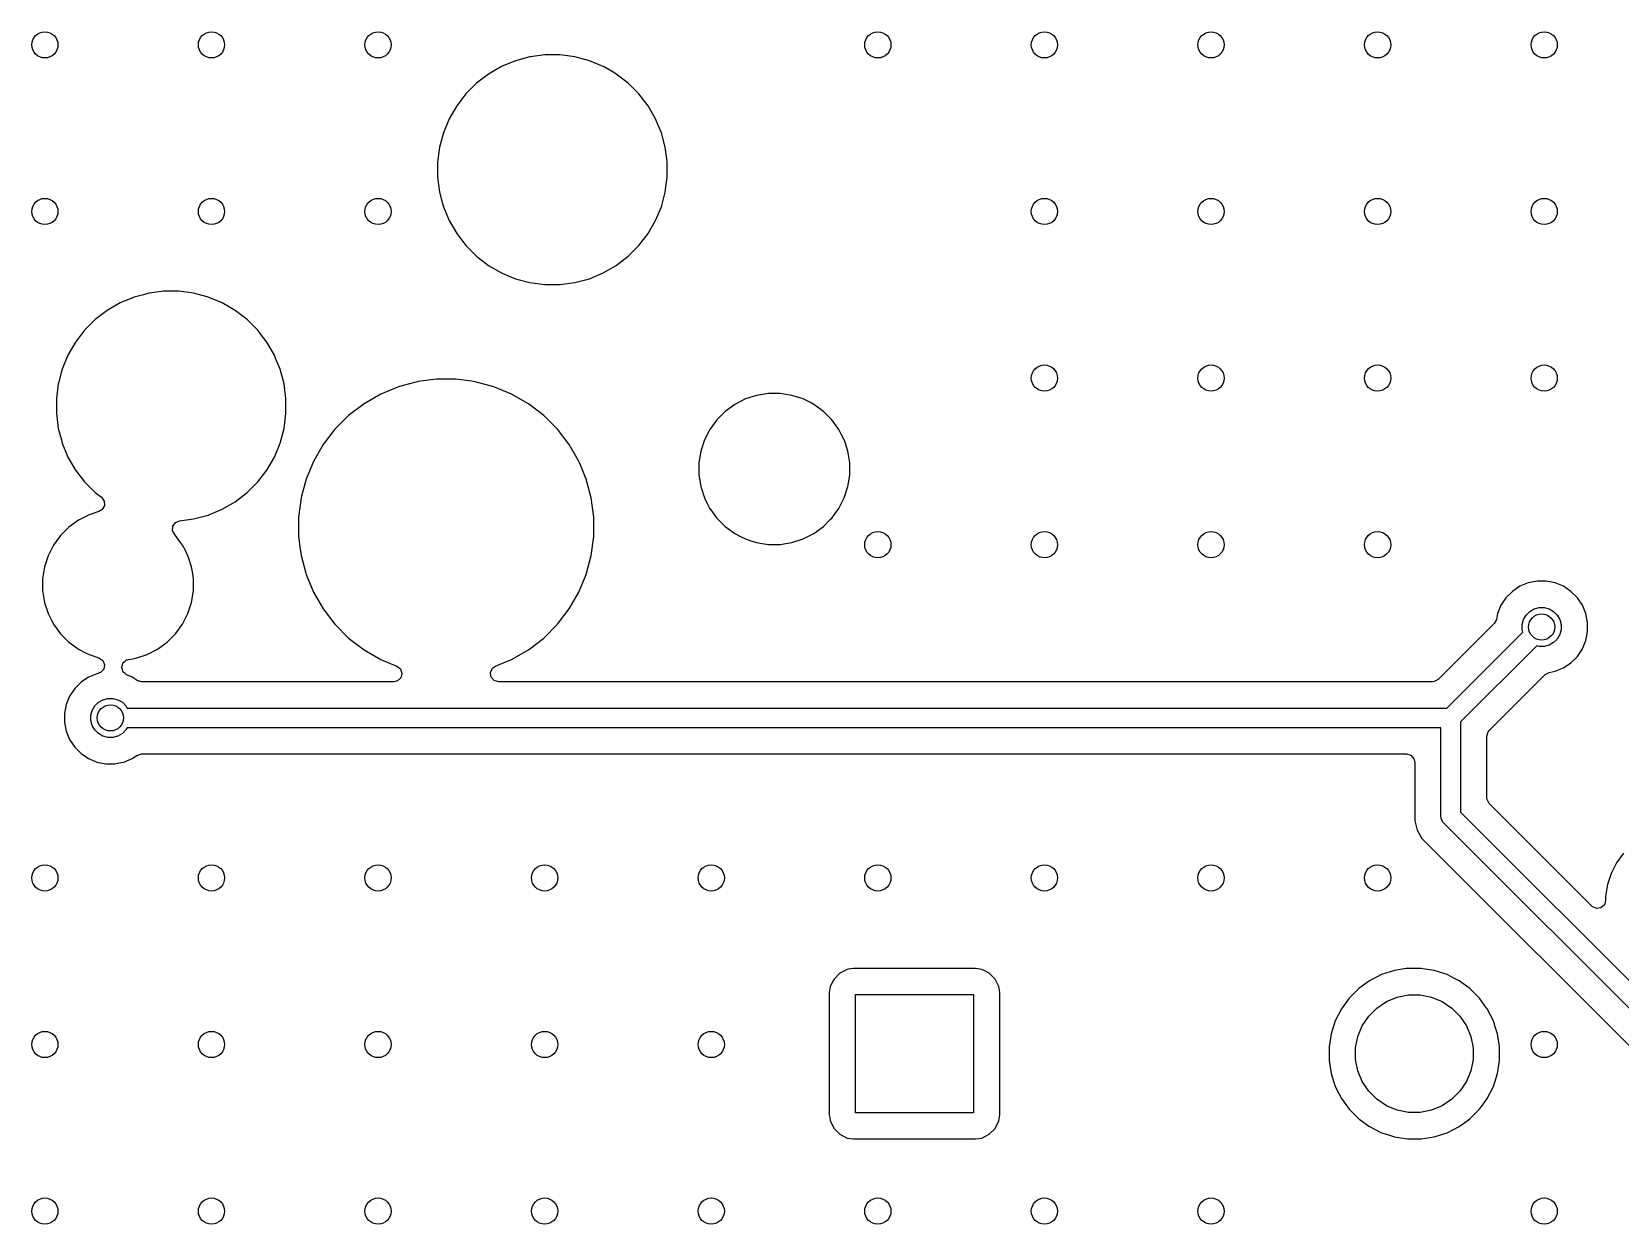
# Model space of a CAD drawing. Extents: x 2.6 to 14.2, y -9.4 to -3.8.
# Drawn here: x 10.875 to 11.829, y -5.538 to -4.823 of the extents above; entities that cross this region are included whole.
import ezdxf

# ---------------------------------------------------------------- set-up
doc = ezdxf.new("R2010")
doc.units = 0
doc.header["$MEASUREMENT"] = 0
doc.layers.add('BLACK', color=7, linetype='CONTINUOUS')

msp = doc.modelspace()

# ---------------------------------------------------------------- linework, layer by layer
at = {"layer": 'BLACK', "linetype": 'CONTINUOUS'}
for p, q in [((11.15733, -4.84353), (11.14951, -4.84805)), ((11.16568, -4.84007), (11.15733, -4.84353)), ((11.15733, -4.84353), (11.15733, -4.84353)), ((11.17071, -4.83872), (11.16568, -4.84007)), ((11.1744, -4.83773), (11.17071, -4.83872)), ((11.17483, -4.83768), (11.1744, -4.83773)), ((11.18336, -4.83656), (11.17483, -4.83768)), ((11.19239, -4.83656), (11.18336, -4.83656)), ((11.18336, -4.83656), (11.18336, -4.83656)), ((11.19985, -4.83754), (11.19239, -4.83656)), ((11.19239, -4.83656), (11.19239, -4.83656)), ((11.20135, -4.83773), (11.19985, -4.83754)), ((11.21008, -4.84007), (11.20135, -4.83773)), ((11.21842, -4.84353), (11.21008, -4.84007)), ((11.21892, -4.84381), (11.21842, -4.84353)), ((11.21842, -4.84353), (11.21842, -4.84353)), ((11.22542, -4.84757), (11.21892, -4.84381)), ((11.14951, -4.84805), (11.14234, -4.85355)), ((11.22625, -4.84805), (11.22542, -4.84757)), ((11.23341, -4.85355), (11.22625, -4.84805)), ((11.13595, -4.85993), (11.13045, -4.8671)), ((11.14234, -4.85355), (11.13595, -4.85993)), ((11.23342, -4.85355), (11.23341, -4.85355)), ((11.2398, -4.85993), (11.23342, -4.85355)), ((11.2453, -4.8671), (11.2398, -4.85993)), ((11.2398, -4.85993), (11.2398, -4.85993)), ((11.13045, -4.8671), (11.12593, -4.87493)), ((11.24982, -4.87493), (11.2453, -4.8671)), ((11.2453, -4.8671), (11.2453, -4.8671)), ((11.2453, -4.8671), (11.2453, -4.8671)), ((11.12593, -4.87493), (11.12248, -4.88327)), ((11.12593, -4.87493), (11.12593, -4.87493)), ((11.2512, -4.87826), (11.24982, -4.87493)), ((11.24982, -4.87493), (11.24982, -4.87493)), ((11.24982, -4.87493), (11.24982, -4.87493)), ((11.25328, -4.88327), (11.2512, -4.87826)), ((11.12248, -4.88327), (11.12014, -4.892)), ((11.25562, -4.892), (11.25328, -4.88327)), ((11.12014, -4.892), (11.11896, -4.90096)), ((11.11896, -4.90096), (11.11896, -4.90999)), ((11.12014, -4.892), (11.12014, -4.892)), ((11.25654, -4.89899), (11.25562, -4.892)), ((11.25679, -4.90096), (11.25654, -4.89899)), ((11.25679, -4.90999), (11.25679, -4.90096)), ((11.11896, -4.90999), (11.11994, -4.91745)), ((11.25562, -4.91895), (11.25679, -4.90999)), ((11.11994, -4.91745), (11.12014, -4.91895)), ((11.12014, -4.91895), (11.1218, -4.92515)), ((11.25328, -4.92767), (11.25562, -4.91895)), ((11.1218, -4.92515), (11.12248, -4.92767)), ((11.12248, -4.92767), (11.12593, -4.93602)), ((11.24982, -4.93602), (11.25328, -4.92767)), ((11.12593, -4.93602), (11.12593, -4.93602)), ((11.12593, -4.93602), (11.13045, -4.94384)), ((11.2453, -4.94384), (11.24982, -4.93602)), ((11.13045, -4.94384), (11.13595, -4.95101)), ((11.2398, -4.95101), (11.2453, -4.94384)), ((11.13595, -4.95101), (11.13595, -4.95101)), ((11.13595, -4.95101), (11.14234, -4.9574)), ((11.14234, -4.9574), (11.14234, -4.9574)), ((11.14234, -4.9574), (11.14234, -4.9574)), ((11.14234, -4.9574), (11.14341, -4.95822)), ((11.14341, -4.95822), (11.14951, -4.9629)), ((11.22625, -4.9629), (11.23341, -4.9574)), ((11.23341, -4.9574), (11.23342, -4.9574)), ((11.23342, -4.9574), (11.2398, -4.95101)), ((11.23342, -4.9574), (11.23342, -4.9574)), ((11.2398, -4.95101), (11.2398, -4.95101)), ((11.2398, -4.95101), (11.2398, -4.95101)), ((11.14951, -4.9629), (11.14951, -4.9629)), ((11.14951, -4.9629), (11.14951, -4.9629)), ((11.14951, -4.9629), (11.15733, -4.96742)), ((11.15733, -4.96742), (11.15733, -4.96742)), ((11.15733, -4.96742), (11.15733, -4.96742)), ((11.15733, -4.96742), (11.16093, -4.96891)), ((11.21008, -4.97087), (11.21842, -4.96742)), ((11.21842, -4.96742), (11.22625, -4.9629)), ((11.16093, -4.96891), (11.16568, -4.97087)), ((11.16568, -4.97087), (11.1744, -4.97321)), ((11.1744, -4.97321), (11.18336, -4.97439)), ((11.18336, -4.97439), (11.18336, -4.97439)), ((11.18336, -4.97439), (11.19239, -4.97439)), ((11.19239, -4.97439), (11.20135, -4.97321)), ((11.19239, -4.97439), (11.19239, -4.97439)), ((11.20135, -4.97321), (11.21008, -4.97087)), ((10.92849, -4.98542), (10.92067, -4.98994)), ((10.93684, -4.98197), (10.92849, -4.98542)), ((10.92849, -4.98542), (10.92849, -4.98542)), ((10.94239, -4.98048), (10.93684, -4.98197)), ((10.94557, -4.97963), (10.94239, -4.98048)), ((10.946, -4.97957), (10.94557, -4.97963)), ((10.95452, -4.97845), (10.946, -4.97957)), ((10.96356, -4.97845), (10.95452, -4.97845)), ((10.95452, -4.97845), (10.95452, -4.97845)), ((10.97102, -4.97943), (10.96356, -4.97845)), ((10.96356, -4.97845), (10.96356, -4.97845)), ((10.97251, -4.97963), (10.97102, -4.97943)), ((10.98061, -4.9818), (10.97251, -4.97963)), ((10.98124, -4.98197), (10.98061, -4.9818)), ((10.98959, -4.98542), (10.98124, -4.98197)), ((10.99741, -4.98994), (10.98959, -4.98542)), ((10.98959, -4.98542), (10.98959, -4.98542)), ((10.9135, -4.99544), (10.90711, -5.00183)), ((10.92067, -4.98994), (10.9135, -4.99544)), ((11.00458, -4.99544), (10.99741, -4.98994)), ((11.01097, -5.00183), (11.00458, -4.99544)), ((11.00458, -4.99544), (11.00458, -4.99544)), ((10.90711, -5.00183), (10.90161, -5.00899)), ((11.01238, -5.00368), (11.01097, -5.00183)), ((11.01097, -5.00183), (11.01097, -5.00183)), ((11.01097, -5.00183), (11.01097, -5.00183)), ((11.01647, -5.00899), (11.01238, -5.00368)), ((10.90161, -5.00899), (10.8971, -5.01682)), ((11.01647, -5.009), (11.01647, -5.00899)), ((11.01647, -5.00899), (11.01647, -5.00899)), ((11.02098, -5.01682), (11.01647, -5.009)), ((10.8971, -5.01682), (10.89364, -5.02517)), ((10.8971, -5.01682), (10.8971, -5.01682)), ((11.02193, -5.01911), (11.02098, -5.01682)), ((11.02098, -5.01682), (11.02098, -5.01682)), ((11.02098, -5.01682), (11.02098, -5.01682)), ((11.02444, -5.02517), (11.02193, -5.01911)), ((10.8913, -5.03389), (10.89012, -5.04285)), ((10.89162, -5.03271), (10.8913, -5.03389)), ((10.8913, -5.03389), (10.8913, -5.03389)), ((10.89324, -5.02667), (10.89162, -5.03271)), ((10.89364, -5.02517), (10.89324, -5.02667)), ((11.02678, -5.03389), (11.02444, -5.02517)), ((11.02796, -5.04285), (11.02678, -5.03389)), ((11.1068, -5.03271), (11.0976, -5.03518)), ((11.10736, -5.03264), (11.1068, -5.03271)), ((11.11832, -5.0312), (11.10736, -5.03264)), ((11.12993, -5.0312), (11.11832, -5.0312)), ((11.11832, -5.0312), (11.11832, -5.0312)), ((11.13933, -5.03243), (11.12993, -5.0312)), ((11.12993, -5.0312), (11.12993, -5.0312)), ((11.14145, -5.03271), (11.13933, -5.03243)), ((11.15267, -5.03572), (11.14145, -5.03271)), ((10.89012, -5.04285), (10.89012, -5.05188)), ((11.02796, -5.05188), (11.02796, -5.04285)), ((11.08485, -5.04016), (11.0748, -5.04597)), ((11.09558, -5.03572), (11.08485, -5.04016)), ((11.08485, -5.04016), (11.08485, -5.04016)), ((11.0976, -5.03518), (11.09558, -5.03572)), ((11.09558, -5.03572), (11.09558, -5.03572)), ((11.1634, -5.04016), (11.15267, -5.03572)), ((11.15267, -5.03572), (11.15267, -5.03572)), ((11.15267, -5.03572), (11.15267, -5.03572)), ((11.17346, -5.04597), (11.1634, -5.04016)), ((11.1634, -5.04016), (11.1634, -5.04016)), ((11.3037, -5.04309), (11.29735, -5.04633)), ((11.31048, -5.04089), (11.3037, -5.04309)), ((11.3037, -5.04309), (11.3037, -5.04309)), ((11.31752, -5.03977), (11.31048, -5.04089)), ((11.32465, -5.03977), (11.31752, -5.03977)), ((11.31752, -5.03977), (11.31752, -5.03977)), ((11.33169, -5.04089), (11.32465, -5.03977)), ((11.32465, -5.03977), (11.32465, -5.03977)), ((11.33847, -5.04309), (11.33169, -5.04089)), ((11.34279, -5.04529), (11.33847, -5.04309)), ((11.33847, -5.04309), (11.33847, -5.04309)), ((10.89012, -5.05188), (10.89082, -5.05721)), ((11.02678, -5.06084), (11.02796, -5.05188)), ((11.06558, -5.05304), (11.05737, -5.06125)), ((11.0748, -5.04597), (11.06558, -5.05304)), ((11.06558, -5.05304), (11.06558, -5.05304)), ((11.18267, -5.05304), (11.17346, -5.04597)), ((11.19088, -5.06125), (11.18267, -5.05304)), ((11.18267, -5.05304), (11.18267, -5.05304)), ((11.29158, -5.05052), (11.28654, -5.05556)), ((11.29735, -5.04633), (11.29158, -5.05052)), ((11.29158, -5.05052), (11.29158, -5.05052)), ((11.34483, -5.04633), (11.34279, -5.04529)), ((11.3506, -5.05052), (11.34483, -5.04633)), ((11.34483, -5.04633), (11.34483, -5.04633)), ((11.34483, -5.04633), (11.34483, -5.04633)), ((11.35564, -5.05556), (11.3506, -5.05052)), ((11.3506, -5.05052), (11.3506, -5.05052)), ((10.89082, -5.05721), (10.8913, -5.06084)), ((10.8913, -5.06084), (10.89313, -5.06766)), ((11.02444, -5.06957), (11.02678, -5.06084)), ((11.05737, -5.06125), (11.0503, -5.07047)), ((11.05737, -5.06125), (11.05737, -5.06125)), ((11.19795, -5.07047), (11.19088, -5.06125)), ((11.19088, -5.06125), (11.19088, -5.06125)), ((11.28235, -5.06133), (11.27911, -5.06768)), ((11.28654, -5.05556), (11.28235, -5.06133)), ((11.28654, -5.05556), (11.28654, -5.05556)), ((11.35731, -5.05787), (11.35564, -5.05556)), ((11.35564, -5.05556), (11.35564, -5.05556)), ((11.35983, -5.06133), (11.35731, -5.05787)), ((11.36128, -5.06419), (11.35983, -5.06133)), ((10.89313, -5.06766), (10.89364, -5.06957)), ((10.89364, -5.06957), (10.8971, -5.07791)), ((11.02098, -5.07791), (11.02444, -5.06957)), ((11.0503, -5.07047), (11.04449, -5.08053)), ((11.20335, -5.07982), (11.19795, -5.07047)), ((11.27911, -5.06768), (11.27691, -5.07446)), ((11.27911, -5.06768), (11.27911, -5.06768)), ((11.36306, -5.06768), (11.36128, -5.06419)), ((11.36313, -5.06789), (11.36306, -5.06768)), ((11.36306, -5.06768), (11.36306, -5.06768)), ((11.36527, -5.07446), (11.36313, -5.06789)), ((10.8971, -5.07791), (10.8971, -5.07791)), ((10.8971, -5.07791), (10.90161, -5.08574)), ((11.01647, -5.08574), (11.02098, -5.07791)), ((11.04449, -5.08053), (11.04005, -5.09126)), ((11.04449, -5.08053), (11.04449, -5.08053)), ((11.20376, -5.08053), (11.20335, -5.07982)), ((11.20417, -5.0815), (11.20376, -5.08053)), ((11.20486, -5.08318), (11.20417, -5.0815)), ((11.20417, -5.0815), (11.20417, -5.0815)), ((11.27691, -5.07446), (11.27579, -5.0815)), ((11.27579, -5.0815), (11.27579, -5.08863)), ((11.36561, -5.0766), (11.36527, -5.07446)), ((11.36638, -5.0815), (11.36561, -5.0766)), ((11.36638, -5.08863), (11.36638, -5.0815)), ((10.90161, -5.08574), (10.90711, -5.0929)), ((11.01097, -5.0929), (11.01647, -5.08574)), ((11.04005, -5.09126), (11.03733, -5.10138)), ((11.04005, -5.09126), (11.04005, -5.09126)), ((11.20821, -5.09126), (11.20486, -5.08318)), ((11.21121, -5.10248), (11.20821, -5.09126)), ((11.20821, -5.09126), (11.20821, -5.09126)), ((11.27579, -5.08863), (11.27691, -5.09568)), ((11.36527, -5.09568), (11.36597, -5.09126)), ((11.36597, -5.09126), (11.36638, -5.08863)), ((10.90711, -5.0929), (10.90711, -5.0929)), ((10.90711, -5.0929), (10.9135, -5.09929)), ((10.9135, -5.09929), (10.9135, -5.09929)), ((10.9135, -5.09929), (10.91717, -5.10211)), ((10.99741, -5.10479), (11.00458, -5.09929)), ((11.00458, -5.09929), (11.01097, -5.0929)), ((11.00458, -5.09929), (11.00458, -5.09929)), ((11.00458, -5.09929), (11.00458, -5.09929)), ((11.01097, -5.0929), (11.01097, -5.0929)), ((11.01097, -5.0929), (11.01097, -5.0929)), ((11.27691, -5.09568), (11.27911, -5.10246)), ((11.36306, -5.10246), (11.36527, -5.09568)), ((10.91571, -5.11062), (10.90978, -5.11255)), ((10.91761, -5.10947), (10.91571, -5.11062)), ((10.91717, -5.10211), (10.9188, -5.10433)), ((10.91896, -5.10708), (10.91761, -5.10947)), ((10.9188, -5.10433), (10.91896, -5.10708)), ((10.98124, -5.11277), (10.98959, -5.10931)), ((10.98959, -5.10931), (10.99741, -5.10479)), ((11.03704, -5.10248), (11.03552, -5.11399)), ((11.03733, -5.10138), (11.03704, -5.10248)), ((11.03704, -5.10248), (11.03704, -5.10248)), ((11.21273, -5.11399), (11.21121, -5.10248)), ((11.27911, -5.10246), (11.27911, -5.10246)), ((11.27911, -5.10246), (11.28087, -5.1059)), ((11.28087, -5.1059), (11.2822, -5.10852)), ((11.2822, -5.10852), (11.28235, -5.10881)), ((11.28235, -5.10881), (11.28654, -5.11458)), ((11.35829, -5.11092), (11.35983, -5.10881)), ((11.35983, -5.10881), (11.36306, -5.10246)), ((10.89766, -5.11998), (10.89262, -5.12502)), ((10.90342, -5.11579), (10.89766, -5.11998)), ((10.89766, -5.11998), (10.89766, -5.11998)), ((10.90978, -5.11255), (10.90342, -5.11579)), ((10.90978, -5.11255), (10.90978, -5.11255)), ((10.95989, -5.1221), (10.96008, -5.11936)), ((10.96008, -5.11936), (10.96173, -5.11715)), ((10.96173, -5.11715), (10.96402, -5.11622)), ((10.96402, -5.11622), (10.97251, -5.1151)), ((10.97251, -5.1151), (10.98124, -5.11277)), ((11.03552, -5.11399), (11.03552, -5.12561)), ((11.21273, -5.12561), (11.21273, -5.11399)), ((11.28654, -5.11458), (11.28654, -5.11458)), ((11.28654, -5.11458), (11.29158, -5.11962)), ((11.29158, -5.11962), (11.29158, -5.11962)), ((11.29158, -5.11962), (11.29581, -5.12269)), ((11.34483, -5.12381), (11.3506, -5.11962)), ((11.3506, -5.11962), (11.35492, -5.1153)), ((11.35492, -5.1153), (11.35564, -5.11458)), ((11.35564, -5.11458), (11.35768, -5.11176)), ((11.35768, -5.11176), (11.35829, -5.11092)), ((10.89261, -5.12502), (10.88842, -5.13079)), ((10.89262, -5.12502), (10.89261, -5.12502)), ((10.96121, -5.12451), (10.95989, -5.1221)), ((10.96171, -5.12502), (10.96121, -5.12451)), ((10.9647, -5.12913), (10.96171, -5.12502)), ((10.96171, -5.12502), (10.96171, -5.12502)), ((10.9659, -5.13079), (10.9647, -5.12913)), ((11.03552, -5.12561), (11.03653, -5.13329)), ((11.21121, -5.13712), (11.21273, -5.12561)), ((11.29581, -5.12269), (11.29735, -5.12381)), ((11.29735, -5.12381), (11.30087, -5.12561)), ((11.30087, -5.12561), (11.3037, -5.12705)), ((11.3037, -5.12705), (11.3037, -5.12705)), ((11.3037, -5.12705), (11.30709, -5.12815)), ((11.30709, -5.12815), (11.31048, -5.12925)), ((11.31048, -5.12925), (11.31374, -5.12977)), ((11.31374, -5.12977), (11.31752, -5.13036)), ((11.32465, -5.13036), (11.32807, -5.12982)), ((11.32807, -5.12982), (11.33169, -5.12925)), ((11.33169, -5.12925), (11.33847, -5.12705)), ((11.33847, -5.12705), (11.34483, -5.12381)), ((10.88519, -5.13714), (10.88298, -5.14392)), ((10.88842, -5.13079), (10.88519, -5.13714)), ((10.88519, -5.13714), (10.88519, -5.13714)), ((10.96758, -5.13408), (10.9659, -5.13079)), ((10.96914, -5.13714), (10.96758, -5.13408)), ((10.96949, -5.13822), (10.96914, -5.13714)), ((10.96914, -5.13714), (10.96914, -5.13714)), ((10.97134, -5.14392), (10.96949, -5.13822)), ((11.03653, -5.13329), (11.03704, -5.13712)), ((11.03704, -5.13712), (11.03985, -5.14763)), ((11.20821, -5.14834), (11.21121, -5.13712)), ((11.31752, -5.13036), (11.31752, -5.13036)), ((11.31752, -5.13036), (11.32465, -5.13036)), ((10.88298, -5.14392), (10.88187, -5.15096)), ((10.97181, -5.14687), (10.97134, -5.14392)), ((10.97246, -5.15096), (10.97181, -5.14687)), ((11.03985, -5.14763), (11.04005, -5.14834)), ((11.04005, -5.14834), (11.04005, -5.14834)), ((11.04005, -5.14834), (11.04449, -5.15907)), ((11.20376, -5.15907), (11.20821, -5.14834)), ((10.88187, -5.15096), (10.88187, -5.15809)), ((10.88187, -5.15809), (10.88298, -5.16514)), ((10.97206, -5.1606), (10.97246, -5.15809)), ((10.97246, -5.15809), (10.97246, -5.15096)), ((11.76864, -5.15553), (11.76413, -5.15855)), ((11.76865, -5.15553), (11.76864, -5.15553)), ((11.77366, -5.15345), (11.76865, -5.15553)), ((11.77899, -5.15239), (11.77366, -5.15345)), ((11.77366, -5.15345), (11.77366, -5.15345)), ((11.78442, -5.15239), (11.77899, -5.15239)), ((11.77899, -5.15239), (11.77899, -5.15239)), ((11.78442, -5.15239), (11.78442, -5.15239)), ((11.78975, -5.15345), (11.78442, -5.15239)), ((11.79477, -5.15553), (11.78975, -5.15345)), ((11.78975, -5.15345), (11.78975, -5.15345)), ((11.79929, -5.15855), (11.79477, -5.15553)), ((11.79477, -5.15553), (11.79477, -5.15553)), ((10.88298, -5.16514), (10.88519, -5.17192)), ((10.96914, -5.17192), (10.97134, -5.16514)), ((10.97134, -5.16514), (10.97206, -5.1606)), ((11.04449, -5.15907), (11.04449, -5.15907)), ((11.04449, -5.15907), (11.0503, -5.16913)), ((11.19795, -5.16913), (11.20376, -5.15907)), ((11.75727, -5.16691), (11.75519, -5.17193)), ((11.76029, -5.16239), (11.75727, -5.16691)), ((11.75727, -5.16691), (11.75727, -5.16691)), ((11.76413, -5.15855), (11.76029, -5.16239)), ((11.76029, -5.16239), (11.76029, -5.16239)), ((11.76413, -5.15855), (11.76413, -5.15855)), ((11.80313, -5.16239), (11.79929, -5.15855)), ((11.79929, -5.15855), (11.79929, -5.15855)), ((11.80615, -5.16691), (11.80313, -5.16239)), ((11.80313, -5.16239), (11.80313, -5.16239)), ((11.80822, -5.17192), (11.80615, -5.16691)), ((11.80615, -5.16691), (11.80615, -5.16691)), ((10.88519, -5.17192), (10.88519, -5.17192)), ((10.88519, -5.17192), (10.88723, -5.17593)), ((10.88723, -5.17593), (10.88791, -5.17726)), ((10.88791, -5.17726), (10.88842, -5.17827)), ((10.9659, -5.17827), (10.96914, -5.17192)), ((11.0503, -5.16913), (11.05737, -5.17834)), ((11.19088, -5.17834), (11.19795, -5.16913)), ((11.75451, -5.17536), (11.75323, -5.1778)), ((11.75519, -5.17193), (11.75451, -5.17536)), ((11.75519, -5.17193), (11.75519, -5.17193)), ((11.77, -5.17843), (11.7708, -5.17545)), ((11.7708, -5.17545), (11.77234, -5.17278)), ((11.77234, -5.17278), (11.77452, -5.1706)), ((11.77452, -5.1706), (11.77719, -5.16906)), ((11.77719, -5.16906), (11.78017, -5.16826)), ((11.78017, -5.16826), (11.78325, -5.16826)), ((11.78325, -5.16826), (11.78623, -5.16906)), ((11.78623, -5.16906), (11.7889, -5.1706)), ((11.7889, -5.1706), (11.79108, -5.17278)), ((11.79108, -5.17278), (11.79262, -5.17545)), ((11.79262, -5.17545), (11.79342, -5.17843)), ((11.80823, -5.17193), (11.80822, -5.17192)), ((11.80929, -5.17726), (11.80823, -5.17193)), ((11.80823, -5.17193), (11.80823, -5.17193)), ((11.80823, -5.17193), (11.80823, -5.17193)), ((11.80929, -5.18269), (11.80929, -5.17726)), ((10.88842, -5.17827), (10.89261, -5.18404)), ((10.89261, -5.18404), (10.89262, -5.18404)), ((10.89262, -5.18404), (10.89766, -5.18908)), ((10.95667, -5.18908), (10.96171, -5.18404)), ((10.96171, -5.18404), (10.9659, -5.17827)), ((11.05737, -5.17834), (11.05737, -5.17834)), ((11.05737, -5.17834), (11.06558, -5.18656)), ((11.06558, -5.18656), (11.06558, -5.18656)), ((11.06558, -5.18656), (11.0748, -5.19363)), ((11.17346, -5.19363), (11.18267, -5.18656)), ((11.18267, -5.18656), (11.19088, -5.17834)), ((11.75317, -5.17786), (11.71964, -5.21139)), ((11.72474, -5.22859), (11.77038, -5.18295)), ((11.75323, -5.1778), (11.75317, -5.17786)), ((11.77, -5.18151), (11.77, -5.17843)), ((11.77038, -5.18295), (11.77, -5.18151)), ((11.79262, -5.18449), (11.79108, -5.18716)), ((11.79342, -5.18151), (11.79262, -5.18449)), ((11.79342, -5.17843), (11.79342, -5.18151)), ((11.80823, -5.18802), (11.80862, -5.18603)), ((11.80862, -5.18603), (11.80929, -5.18269)), ((10.89766, -5.18908), (10.89766, -5.18908)), ((10.89766, -5.18908), (10.90235, -5.19249)), ((10.90235, -5.19249), (10.90342, -5.19327)), ((10.90342, -5.19327), (10.90712, -5.19515)), ((10.90712, -5.19515), (10.90978, -5.19651)), ((10.90978, -5.19651), (10.90978, -5.19651)), ((10.90978, -5.19651), (10.91567, -5.19842)), ((10.93777, -5.19871), (10.94455, -5.19651)), ((10.94455, -5.19651), (10.9509, -5.19327)), ((10.9509, -5.19327), (10.95667, -5.18908)), ((11.0748, -5.19363), (11.08485, -5.19943)), ((11.1634, -5.19943), (11.17346, -5.19363)), ((11.77873, -5.1913), (11.73309, -5.23694)), ((11.78017, -5.19168), (11.77873, -5.1913)), ((11.78325, -5.19168), (11.78017, -5.19168)), ((11.78623, -5.19088), (11.78325, -5.19168)), ((11.7889, -5.18934), (11.78623, -5.19088)), ((11.79108, -5.18716), (11.7889, -5.18934)), ((11.80313, -5.19755), (11.80615, -5.19304)), ((11.80615, -5.19304), (11.80823, -5.18802)), ((10.91567, -5.19842), (10.91794, -5.19997)), ((10.91854, -5.20522), (10.91668, -5.20724)), ((10.91794, -5.19997), (10.91901, -5.20251)), ((10.91901, -5.20251), (10.91854, -5.20522)), ((10.92938, -5.2039), (10.92977, -5.20283)), ((10.92944, -5.20414), (10.92938, -5.2039)), ((10.92938, -5.20438), (10.92944, -5.20414)), ((10.92974, -5.20547), (10.92938, -5.20438)), ((10.92999, -5.20659), (10.92974, -5.20547)), ((10.92977, -5.20283), (10.93006, -5.20172)), ((10.93006, -5.20172), (10.93024, -5.20155)), ((10.93024, -5.20155), (10.93032, -5.20132)), ((10.93032, -5.20132), (10.93123, -5.20062)), ((10.93123, -5.20062), (10.93207, -5.19984)), ((10.93207, -5.19984), (10.93239, -5.19974)), ((10.93239, -5.19974), (10.93251, -5.19965)), ((10.93251, -5.19965), (10.93273, -5.19963)), ((10.93273, -5.19963), (10.93349, -5.19939)), ((10.93349, -5.19939), (10.93475, -5.19919)), ((10.93475, -5.19919), (10.93777, -5.19871)), ((11.08485, -5.19943), (11.08485, -5.19943)), ((11.08485, -5.19943), (11.08485, -5.19943)), ((11.08485, -5.19943), (11.09008, -5.2016)), ((11.09008, -5.2016), (11.09449, -5.20343)), ((11.09449, -5.20343), (11.09663, -5.20515)), ((11.09663, -5.20515), (11.0975, -5.20776)), ((11.1508, -5.20724), (11.15194, -5.20474)), ((11.15194, -5.20474), (11.15376, -5.20343)), ((11.15376, -5.20343), (11.15643, -5.20232)), ((11.15643, -5.20232), (11.1634, -5.19943)), ((11.78975, -5.20649), (11.79477, -5.20441)), ((11.79477, -5.20441), (11.79929, -5.20139)), ((11.79929, -5.20139), (11.80313, -5.19755)), ((10.90496, -5.21307), (10.90112, -5.21691)), ((10.90948, -5.21005), (10.90496, -5.21307)), ((10.90496, -5.21307), (10.90496, -5.21307)), ((10.9145, -5.20797), (10.90948, -5.21005)), ((10.90948, -5.21005), (10.90948, -5.21005)), ((10.91511, -5.20785), (10.9145, -5.20797)), ((10.9145, -5.20797), (10.9145, -5.20797)), ((10.91668, -5.20724), (10.91511, -5.20785)), ((10.93017, -5.20676), (10.92999, -5.20659)), ((10.93025, -5.20699), (10.93017, -5.20676)), ((10.93114, -5.20771), (10.93025, -5.20699)), ((10.93195, -5.20851), (10.93114, -5.20771)), ((10.93217, -5.20863), (10.93195, -5.20851)), ((10.93561, -5.21005), (10.93217, -5.20863)), ((10.93872, -5.21213), (10.93561, -5.21005)), ((10.93893, -5.21224), (10.93872, -5.21213)), ((10.93936, -5.21235), (10.93893, -5.21224)), ((10.94023, -5.21272), (10.93936, -5.21235)), ((10.94068, -5.21268), (10.94023, -5.21272)), ((10.94123, -5.21282), (10.94068, -5.21268)), ((11.09262, -5.21282), (10.94123, -5.21282)), ((11.09481, -5.2123), (11.09262, -5.21282)), ((11.09682, -5.21043), (11.09481, -5.2123)), ((11.0975, -5.20776), (11.09682, -5.21043)), ((11.15119, -5.20996), (11.1508, -5.20724)), ((11.15299, -5.21204), (11.15119, -5.20996)), ((11.15563, -5.21282), (11.15299, -5.21204)), ((11.71619, -5.21282), (11.15563, -5.21282)), ((11.71723, -5.21271), (11.71619, -5.21282)), ((11.71964, -5.21139), (11.71723, -5.21271)), ((11.75029, -5.24204), (11.78382, -5.20851)), ((11.78382, -5.20851), (11.78624, -5.20719)), ((11.78624, -5.20719), (11.78632, -5.20718)), ((11.78632, -5.20718), (11.78975, -5.20649)), ((10.8981, -5.22143), (10.89602, -5.22645)), ((10.90112, -5.21691), (10.8981, -5.22143)), ((10.8981, -5.22143), (10.8981, -5.22143)), ((10.90112, -5.21691), (10.90112, -5.21691)), ((10.91317, -5.2273), (10.91535, -5.22512)), ((10.91535, -5.22512), (10.91802, -5.22358)), ((10.91802, -5.22358), (10.921, -5.22278)), ((10.921, -5.22278), (10.92408, -5.22278)), ((10.92408, -5.22278), (10.92706, -5.22358)), ((10.92706, -5.22358), (10.92973, -5.22512)), ((10.92973, -5.22512), (10.93191, -5.2273)), ((10.89602, -5.22645), (10.89496, -5.23178)), ((10.89496, -5.23178), (10.89496, -5.23178)), ((10.89496, -5.23178), (10.89496, -5.23721)), ((10.89602, -5.22645), (10.89602, -5.22645)), ((10.91083, -5.23295), (10.91163, -5.22997)), ((10.91083, -5.23603), (10.91083, -5.23295)), ((10.91163, -5.22997), (10.91317, -5.2273)), ((10.93191, -5.2273), (10.93266, -5.22859)), ((10.93266, -5.22859), (11.72474, -5.22859)), ((10.89496, -5.23721), (10.89496, -5.23721)), ((10.89496, -5.23721), (10.89496, -5.23721)), ((10.89496, -5.23721), (10.89602, -5.24254)), ((10.89602, -5.24254), (10.89602, -5.24254)), ((10.89602, -5.24254), (10.8981, -5.24756)), ((10.91163, -5.23901), (10.91083, -5.23603)), ((10.91317, -5.24168), (10.91163, -5.23901)), ((10.91535, -5.24386), (10.91317, -5.24168)), ((10.91802, -5.2454), (10.91535, -5.24386)), ((10.92973, -5.24386), (10.92706, -5.2454)), ((10.93191, -5.24168), (10.92973, -5.24386)), ((10.93266, -5.2404), (10.93191, -5.24168)), ((11.72128, -5.2404), (10.93266, -5.2404)), ((11.72128, -5.29352), (11.72128, -5.2404)), ((11.73309, -5.23694), (11.73309, -5.29107)), ((11.74886, -5.24549), (11.74964, -5.24285)), ((11.74964, -5.24285), (11.75029, -5.24204)), ((10.8981, -5.24756), (10.8981, -5.24756)), ((10.8981, -5.24756), (10.90112, -5.25207)), ((10.90112, -5.25207), (10.90112, -5.25207)), ((10.90112, -5.25207), (10.90496, -5.25591)), ((10.921, -5.2462), (10.91802, -5.2454)), ((10.92408, -5.2462), (10.921, -5.2462)), ((10.92706, -5.2454), (10.92408, -5.2462)), ((11.74886, -5.28252), (11.74886, -5.24549)), ((10.90496, -5.25591), (10.90496, -5.25591)), ((10.90496, -5.25591), (10.90948, -5.25893)), ((10.90948, -5.25893), (10.90948, -5.25893)), ((10.90948, -5.25893), (10.91354, -5.26061)), ((10.91354, -5.26061), (10.9145, -5.26101)), ((10.9145, -5.26101), (10.9145, -5.26101)), ((10.9145, -5.26101), (10.9145, -5.26101)), ((10.9145, -5.26101), (10.91983, -5.26207)), ((10.91983, -5.26207), (10.91983, -5.26207)), ((10.91983, -5.26207), (10.92526, -5.26207)), ((10.92526, -5.26207), (10.92884, -5.26136)), ((10.92884, -5.26136), (10.93059, -5.26101)), ((10.93059, -5.26101), (10.93561, -5.25893)), ((10.93561, -5.25893), (10.93852, -5.25699)), ((10.93852, -5.25699), (10.94114, -5.25617)), ((10.94114, -5.25617), (10.94123, -5.25617)), ((10.94123, -5.25617), (11.70063, -5.25617)), ((11.70063, -5.25617), (11.70327, -5.25694)), ((11.70327, -5.25694), (11.70507, -5.25902)), ((11.70507, -5.25902), (11.70552, -5.26105)), ((11.70552, -5.26105), (11.70552, -5.29637)), ((11.73309, -5.29107), (11.8803, -5.43827)), ((11.74897, -5.28355), (11.74886, -5.28252)), ((11.75029, -5.28597), (11.74897, -5.28355)), ((11.81179, -5.34747), (11.75029, -5.28597)), ((11.70552, -5.29637), (11.70611, -5.29859)), ((11.70611, -5.29859), (11.70611, -5.29859)), ((11.70611, -5.29859), (11.70611, -5.29859)), ((11.70611, -5.29859), (11.70611, -5.29859)), ((11.70611, -5.29859), (11.70699, -5.30188)), ((11.7214, -5.29467), (11.72128, -5.29352)), ((11.72228, -5.2968), (11.7214, -5.29467)), ((11.72301, -5.29769), (11.72228, -5.2968)), ((11.87367, -5.44835), (11.72301, -5.29769)), ((11.70699, -5.30188), (11.70985, -5.30682)), ((11.70985, -5.30682), (11.86454, -5.46152)), ((11.83087, -5.31569), (11.82668, -5.32146)), ((11.82345, -5.32781), (11.82124, -5.33459)), ((11.82668, -5.32146), (11.82345, -5.32781)), ((11.82345, -5.32781), (11.82345, -5.32781)), ((11.82124, -5.33459), (11.82013, -5.34163)), ((11.81205, -5.34771), (11.81179, -5.34747)), ((11.81455, -5.34885), (11.81205, -5.34771)), ((11.81727, -5.34846), (11.81455, -5.34885)), ((11.81935, -5.34666), (11.81727, -5.34846)), ((11.82013, -5.34402), (11.81935, -5.34666)), ((11.82013, -5.34163), (11.82013, -5.34402)), ((11.36491, -5.38544), (11.36046, -5.38771)), ((11.36542, -5.38536), (11.36491, -5.38544)), ((11.36861, -5.38485), (11.36542, -5.38536)), ((11.44195, -5.38485), (11.36861, -5.38485)), ((11.44565, -5.38544), (11.44195, -5.38485)), ((11.44697, -5.38612), (11.44565, -5.38544)), ((11.4501, -5.38771), (11.44697, -5.38612)), ((11.69329, -5.38612), (11.68563, -5.38861)), ((11.70029, -5.38501), (11.69329, -5.38612)), ((11.70125, -5.38485), (11.70029, -5.38501)), ((11.70931, -5.38485), (11.70125, -5.38485)), ((11.7104, -5.38503), (11.70931, -5.38485)), ((11.71727, -5.38612), (11.7104, -5.38503)), ((11.72493, -5.38861), (11.71727, -5.38612)), ((11.35466, -5.39569), (11.35408, -5.39938)), ((11.35638, -5.39233), (11.35466, -5.39569)), ((11.35693, -5.39124), (11.35638, -5.39233)), ((11.36046, -5.38771), (11.35693, -5.39124)), ((11.35693, -5.39124), (11.35693, -5.39124)), ((11.35693, -5.39124), (11.35693, -5.39124)), ((11.36046, -5.38771), (11.36046, -5.38771)), ((11.36046, -5.38771), (11.36046, -5.38771)), ((11.45363, -5.39124), (11.4501, -5.38771)), ((11.4501, -5.38771), (11.4501, -5.38771)), ((11.4501, -5.38771), (11.4501, -5.38771)), ((11.4559, -5.39569), (11.45363, -5.39124)), ((11.45363, -5.39124), (11.45363, -5.39124)), ((11.45363, -5.39124), (11.45363, -5.39124)), ((11.45648, -5.39938), (11.4559, -5.39569)), ((11.67844, -5.39226), (11.67192, -5.397)), ((11.68563, -5.38861), (11.67844, -5.39226)), ((11.72946, -5.39091), (11.72493, -5.38861)), ((11.73211, -5.39226), (11.72946, -5.39091)), ((11.73863, -5.397), (11.73211, -5.39226)), ((11.73211, -5.39226), (11.73211, -5.39226)), ((11.73211, -5.39226), (11.73211, -5.39226)), ((11.35408, -5.39938), (11.35408, -5.47273)), ((11.36985, -5.47149), (11.36985, -5.40062)), ((11.36985, -5.40062), (11.44071, -5.40062)), ((11.44071, -5.40062), (11.44071, -5.47149)), ((11.45648, -5.43203), (11.45648, -5.39938)), ((11.66623, -5.4027), (11.66149, -5.40922)), ((11.67192, -5.397), (11.66623, -5.4027)), ((11.6828, -5.40867), (11.68858, -5.40481)), ((11.68858, -5.40481), (11.69499, -5.40215)), ((11.69499, -5.40215), (11.70181, -5.40079)), ((11.70181, -5.40079), (11.70875, -5.40079)), ((11.70875, -5.40079), (11.71557, -5.40215)), ((11.71557, -5.40215), (11.72198, -5.40481)), ((11.72198, -5.40481), (11.72776, -5.40867)), ((11.74433, -5.4027), (11.73863, -5.397)), ((11.74869, -5.4087), (11.74433, -5.4027)), ((11.66149, -5.40922), (11.65783, -5.4164)), ((11.67403, -5.41935), (11.67789, -5.41358)), ((11.67789, -5.41358), (11.6828, -5.40867)), ((11.72776, -5.40867), (11.73267, -5.41358)), ((11.73267, -5.41358), (11.73653, -5.41935)), ((11.74907, -5.40922), (11.74869, -5.4087)), ((11.75113, -5.41325), (11.74907, -5.40922)), ((11.75273, -5.4164), (11.75113, -5.41325)), ((11.65534, -5.42407), (11.65408, -5.43203)), ((11.65783, -5.4164), (11.65534, -5.42407)), ((11.67137, -5.42577), (11.67403, -5.41935)), ((11.73653, -5.41935), (11.73919, -5.42577)), ((11.75386, -5.41989), (11.75273, -5.4164)), ((11.75273, -5.4164), (11.75273, -5.4164)), ((11.75273, -5.4164), (11.75273, -5.4164)), ((11.75522, -5.42407), (11.75386, -5.41989)), ((11.75622, -5.43041), (11.75522, -5.42407)), ((11.45648, -5.47273), (11.45648, -5.43203)), ((11.65408, -5.43203), (11.65408, -5.44008)), ((11.67002, -5.43258), (11.67137, -5.42577)), ((11.67002, -5.43953), (11.67002, -5.43258)), ((11.73919, -5.42577), (11.74054, -5.43258)), ((11.74054, -5.43258), (11.74054, -5.43953)), ((11.75648, -5.43203), (11.75622, -5.43041)), ((11.75648, -5.44008), (11.75648, -5.43203)), ((11.65408, -5.44008), (11.65534, -5.44804)), ((11.67137, -5.44634), (11.67002, -5.43953)), ((11.74054, -5.43953), (11.73919, -5.44634)), ((11.75522, -5.44804), (11.75648, -5.44008)), ((11.65534, -5.44804), (11.65783, -5.45571)), ((11.67403, -5.45276), (11.67137, -5.44634)), ((11.67789, -5.45853), (11.67403, -5.45276)), ((11.73653, -5.45276), (11.73267, -5.45853)), ((11.73919, -5.44634), (11.73653, -5.45276)), ((11.75273, -5.45571), (11.75522, -5.44804)), ((11.65783, -5.45571), (11.65979, -5.45956)), ((11.65979, -5.45956), (11.66134, -5.4626)), ((11.66134, -5.4626), (11.66149, -5.46289)), ((11.66149, -5.46289), (11.66623, -5.46941)), ((11.6828, -5.46345), (11.67789, -5.45853)), ((11.68858, -5.4673), (11.6828, -5.46345)), ((11.72776, -5.46345), (11.72198, -5.4673)), ((11.73267, -5.45853), (11.72776, -5.46345)), ((11.74672, -5.46612), (11.74907, -5.46289)), ((11.74907, -5.46289), (11.75273, -5.45571)), ((11.35408, -5.47273), (11.35433, -5.47432)), ((11.44071, -5.47149), (11.36985, -5.47149)), ((11.4559, -5.47642), (11.45648, -5.47273)), ((11.45648, -5.47273), (11.45648, -5.47273)), ((11.66623, -5.46941), (11.67192, -5.47511)), ((11.69499, -5.46996), (11.68858, -5.4673)), ((11.70181, -5.47132), (11.69499, -5.46996)), ((11.70875, -5.47132), (11.70181, -5.47132)), ((11.71557, -5.46996), (11.70875, -5.47132)), ((11.72198, -5.4673), (11.71557, -5.46996)), ((11.73863, -5.47511), (11.74433, -5.46941)), ((11.74433, -5.46941), (11.74672, -5.46612)), ((11.74433, -5.46941), (11.74433, -5.46941)), ((11.74433, -5.46941), (11.74433, -5.46941)), ((11.35433, -5.47432), (11.35466, -5.47642)), ((11.35466, -5.47642), (11.35693, -5.48087)), ((11.35693, -5.48087), (11.35693, -5.48087)), ((11.35693, -5.48087), (11.35693, -5.48087)), ((11.35693, -5.48087), (11.36046, -5.4844)), ((11.4501, -5.4844), (11.45363, -5.48087)), ((11.45363, -5.48087), (11.4559, -5.47642)), ((11.4559, -5.47642), (11.4559, -5.47642)), ((11.4559, -5.47642), (11.4559, -5.47642)), ((11.67192, -5.47511), (11.67796, -5.4795)), ((11.67796, -5.4795), (11.67844, -5.47985)), ((11.67844, -5.47985), (11.68141, -5.48136)), ((11.68141, -5.48136), (11.68563, -5.4835)), ((11.72493, -5.4835), (11.73211, -5.47985)), ((11.73211, -5.47985), (11.73693, -5.47635)), ((11.73693, -5.47635), (11.73863, -5.47511)), ((11.73863, -5.47511), (11.73863, -5.47511)), ((11.73863, -5.47511), (11.73863, -5.47511)), ((11.36046, -5.4844), (11.36046, -5.4844)), ((11.36046, -5.4844), (11.36046, -5.4844)), ((11.36046, -5.4844), (11.36452, -5.48647)), ((11.36452, -5.48647), (11.36491, -5.48667)), ((11.36491, -5.48667), (11.36861, -5.48726)), ((11.36861, -5.48726), (11.36861, -5.48726)), ((11.36861, -5.48726), (11.44195, -5.48726)), ((11.44195, -5.48726), (11.44565, -5.48667)), ((11.44565, -5.48667), (11.4501, -5.4844)), ((11.68563, -5.4835), (11.68563, -5.4835)), ((11.68563, -5.4835), (11.68563, -5.4835)), ((11.68563, -5.4835), (11.68909, -5.48463)), ((11.68909, -5.48463), (11.69329, -5.486)), ((11.69329, -5.486), (11.69727, -5.48663)), ((11.69727, -5.48663), (11.70125, -5.48726)), ((11.70125, -5.48726), (11.70125, -5.48726)), ((11.70125, -5.48726), (11.70931, -5.48726)), ((11.70931, -5.48726), (11.71727, -5.486)), ((11.70931, -5.48726), (11.70931, -5.48726)), ((11.71727, -5.486), (11.72493, -5.4835))]:
    msp.add_line(p, q, dxfattribs=at)
at = {"layer": 'BLACK'}
for centre in [(10.88323, -4.83054), (10.98323, -4.83054), (11.08323, -4.83054), (11.38323, -4.83054), (11.48323, -4.83054), (11.58323, -4.83054), (11.68323, -4.83054), (11.78323, -4.83054), (10.88323, -4.93054), (10.98323, -4.93054), (11.08323, -4.93054), (11.48323, -4.93054), (11.58323, -4.93054), (11.68323, -4.93054), (11.78323, -4.93054), (11.48323, -5.03054), (11.58323, -5.03054), (11.68323, -5.03054), (11.78323, -5.03054), (11.38323, -5.13054), (11.48323, -5.13054), (11.58323, -5.13054), (11.68323, -5.13054), (11.78171, -5.17997), (10.92254, -5.23449), (10.88323, -5.33054), (10.98323, -5.33054), (11.08323, -5.33054), (11.18323, -5.33054), (11.28323, -5.33054), (11.38323, -5.33054), (11.48323, -5.33054), (11.58323, -5.33054), (11.68323, -5.33054), (10.88323, -5.43054), (10.98323, -5.43054), (11.08323, -5.43054), (11.18323, -5.43054), (11.28323, -5.43054), (11.78323, -5.43054), (10.88323, -5.53054), (10.98323, -5.53054), (11.08323, -5.53054), (11.18323, -5.53054), (11.28323, -5.53054), (11.38323, -5.53054), (11.48323, -5.53054), (11.58323, -5.53054), (11.78323, -5.53054)]:
    msp.add_circle(centre, 0.00787, dxfattribs=at)

doc.saveas('drawing.dxf')
